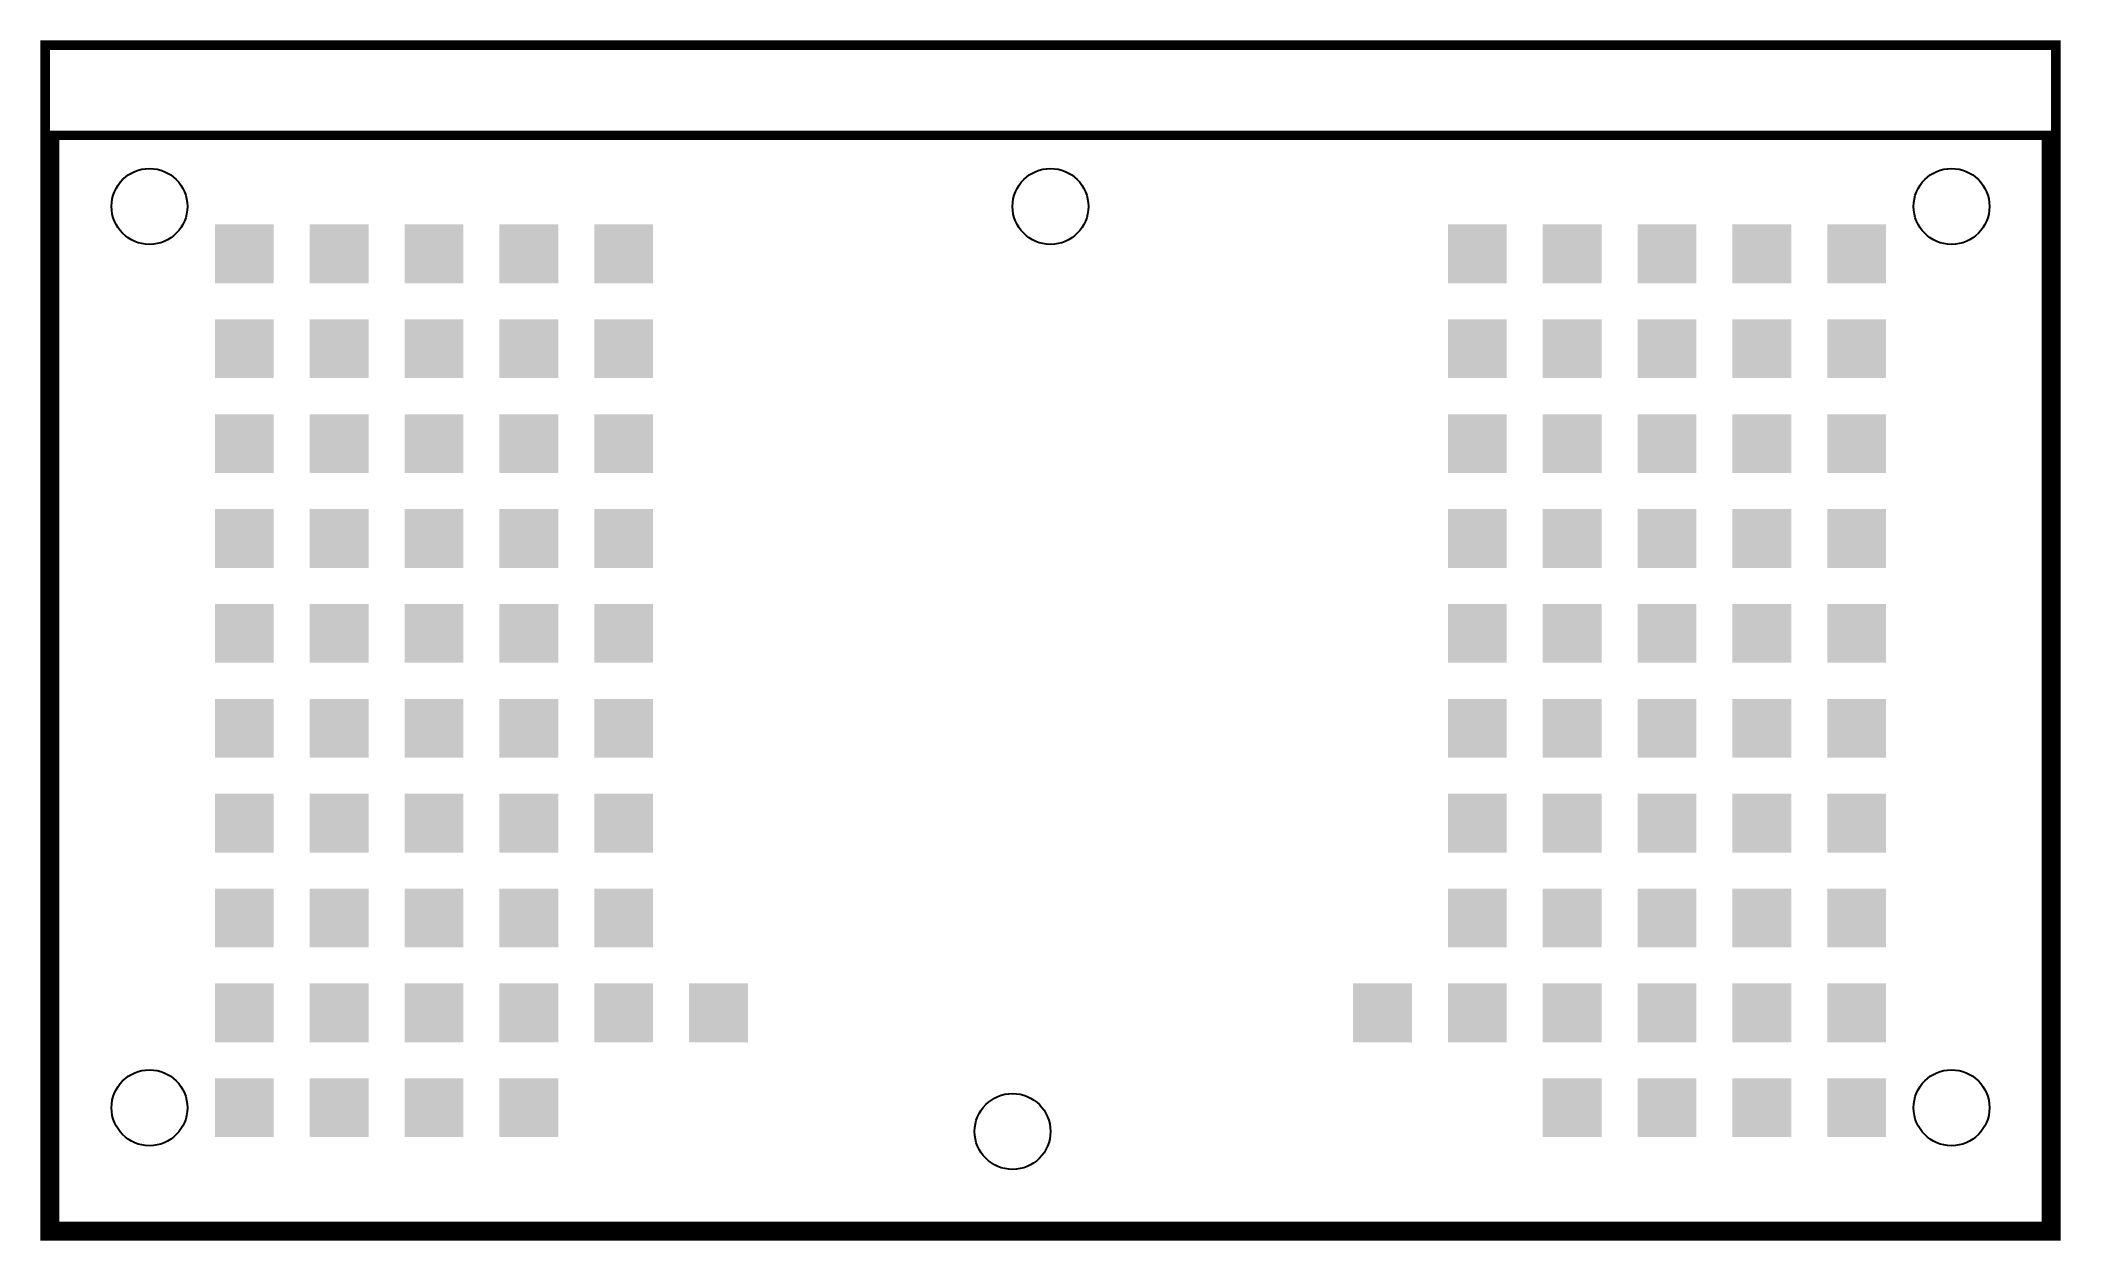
# Model space of a CAD drawing. Header units: millimetres. Extents: x -0.1 to 54, y -0.1 to 32.
import ezdxf

# ---------------------------------------------------------------- set-up
doc = ezdxf.new("R2010")
doc.units = ezdxf.units.MM
for name, color, linetype, true_color in [('BoardOutLine', 7, 'Continuous', 0xff00ff), ('Multi-Layer', 7, 'Continuous', 0xc0c0c0), ('TopLayer', 7, 'Continuous', 0xff0000), ('TopPasteMaskLayer', 7, 'Continuous', 0x808080), ('TopSilkLayer', 7, 'Continuous', 0xffcc00), ('TopSolderMaskLayer', 7, 'Continuous', 0x800080)]:
    doc.layers.add(name, color=color, linetype=linetype, true_color=true_color)

msp = doc.modelspace()

# ---------------------------------------------------------------- hatches: boundary and pattern name
at = {"layer": 'TopLayer'}
for points in [[(4.572, 27.051), (6.096, 27.051), (6.096, 25.527), (4.572, 25.527)], [(7.112, 27.051), (8.636, 27.051), (8.636, 25.527), (7.112, 25.527)], [(9.652, 27.051), (11.176, 27.051), (11.176, 25.527), (9.652, 25.527)], [(12.192, 27.051), (13.716, 27.051), (13.716, 25.527), (12.192, 25.527)], [(14.732, 27.051), (16.256, 27.051), (16.256, 25.527), (14.732, 25.527)], [(37.592, 27.051), (39.116, 27.051), (39.116, 25.527), (37.592, 25.527)], [(40.132, 27.051), (41.656, 27.051), (41.656, 25.527), (40.132, 25.527)], [(42.672, 27.051), (44.196, 27.051), (44.196, 25.527), (42.672, 25.527)], [(45.212, 27.051), (46.736, 27.051), (46.736, 25.527), (45.212, 25.527)], [(47.752, 27.051), (49.276, 27.051), (49.276, 25.527), (47.752, 25.527)], [(4.572, 24.511), (6.096, 24.511), (6.096, 22.987), (4.572, 22.987)], [(7.112, 24.511), (8.636, 24.511), (8.636, 22.987), (7.112, 22.987)], [(9.652, 24.511), (11.176, 24.511), (11.176, 22.987), (9.652, 22.987)], [(12.192, 24.511), (13.716, 24.511), (13.716, 22.987), (12.192, 22.987)], [(14.732, 24.511), (16.256, 24.511), (16.256, 22.987), (14.732, 22.987)], [(37.592, 24.511), (39.116, 24.511), (39.116, 22.987), (37.592, 22.987)], [(40.132, 24.511), (41.656, 24.511), (41.656, 22.987), (40.132, 22.987)], [(42.672, 24.511), (44.196, 24.511), (44.196, 22.987), (42.672, 22.987)], [(45.212, 24.511), (46.736, 24.511), (46.736, 22.987), (45.212, 22.987)], [(47.752, 24.511), (49.276, 24.511), (49.276, 22.987), (47.752, 22.987)], [(4.572, 21.971), (6.096, 21.971), (6.096, 20.447), (4.572, 20.447)], [(7.112, 21.971), (8.636, 21.971), (8.636, 20.447), (7.112, 20.447)], [(9.652, 21.971), (11.176, 21.971), (11.176, 20.447), (9.652, 20.447)], [(12.192, 21.971), (13.716, 21.971), (13.716, 20.447), (12.192, 20.447)], [(14.732, 21.971), (16.256, 21.971), (16.256, 20.447), (14.732, 20.447)], [(37.592, 21.971), (39.116, 21.971), (39.116, 20.447), (37.592, 20.447)], [(40.132, 21.971), (41.656, 21.971), (41.656, 20.447), (40.132, 20.447)], [(42.672, 21.971), (44.196, 21.971), (44.196, 20.447), (42.672, 20.447)], [(45.212, 21.971), (46.736, 21.971), (46.736, 20.447), (45.212, 20.447)], [(47.752, 21.971), (49.276, 21.971), (49.276, 20.447), (47.752, 20.447)], [(4.572, 19.431), (6.096, 19.431), (6.096, 17.907), (4.572, 17.907)], [(7.112, 19.431), (8.636, 19.431), (8.636, 17.907), (7.112, 17.907)], [(9.652, 19.431), (11.176, 19.431), (11.176, 17.907), (9.652, 17.907)], [(12.192, 19.431), (13.716, 19.431), (13.716, 17.907), (12.192, 17.907)], [(14.732, 19.431), (16.256, 19.431), (16.256, 17.907), (14.732, 17.907)], [(37.592, 19.431), (39.116, 19.431), (39.116, 17.907), (37.592, 17.907)], [(40.132, 19.431), (41.656, 19.431), (41.656, 17.907), (40.132, 17.907)], [(42.672, 19.431), (44.196, 19.431), (44.196, 17.907), (42.672, 17.907)], [(45.212, 19.431), (46.736, 19.431), (46.736, 17.907), (45.212, 17.907)], [(47.752, 19.431), (49.276, 19.431), (49.276, 17.907), (47.752, 17.907)], [(4.572, 16.891), (6.096, 16.891), (6.096, 15.367), (4.572, 15.367)], [(7.112, 16.891), (8.636, 16.891), (8.636, 15.367), (7.112, 15.367)], [(9.652, 16.891), (11.176, 16.891), (11.176, 15.367), (9.652, 15.367)], [(12.192, 16.891), (13.716, 16.891), (13.716, 15.367), (12.192, 15.367)], [(14.732, 16.891), (16.256, 16.891), (16.256, 15.367), (14.732, 15.367)], [(37.592, 16.891), (39.116, 16.891), (39.116, 15.367), (37.592, 15.367)], [(40.132, 16.891), (41.656, 16.891), (41.656, 15.367), (40.132, 15.367)], [(42.672, 16.891), (44.196, 16.891), (44.196, 15.367), (42.672, 15.367)], [(45.212, 16.891), (46.736, 16.891), (46.736, 15.367), (45.212, 15.367)], [(47.752, 16.891), (49.276, 16.891), (49.276, 15.367), (47.752, 15.367)], [(4.572, 14.351), (6.096, 14.351), (6.096, 12.827), (4.572, 12.827)], [(7.112, 14.351), (8.636, 14.351), (8.636, 12.827), (7.112, 12.827)], [(9.652, 14.351), (11.176, 14.351), (11.176, 12.827), (9.652, 12.827)], [(12.192, 14.351), (13.716, 14.351), (13.716, 12.827), (12.192, 12.827)], [(14.732, 14.351), (16.256, 14.351), (16.256, 12.827), (14.732, 12.827)], [(37.592, 14.351), (39.116, 14.351), (39.116, 12.827), (37.592, 12.827)], [(40.132, 14.351), (41.656, 14.351), (41.656, 12.827), (40.132, 12.827)], [(42.672, 14.351), (44.196, 14.351), (44.196, 12.827), (42.672, 12.827)], [(45.212, 14.351), (46.736, 14.351), (46.736, 12.827), (45.212, 12.827)], [(47.752, 14.351), (49.276, 14.351), (49.276, 12.827), (47.752, 12.827)], [(4.572, 11.811), (6.096, 11.811), (6.096, 10.287), (4.572, 10.287)], [(7.112, 11.811), (8.636, 11.811), (8.636, 10.287), (7.112, 10.287)], [(9.652, 11.811), (11.176, 11.811), (11.176, 10.287), (9.652, 10.287)], [(12.192, 11.811), (13.716, 11.811), (13.716, 10.287), (12.192, 10.287)], [(14.732, 11.811), (16.256, 11.811), (16.256, 10.287), (14.732, 10.287)], [(37.592, 11.811), (39.116, 11.811), (39.116, 10.287), (37.592, 10.287)], [(40.132, 11.811), (41.656, 11.811), (41.656, 10.287), (40.132, 10.287)], [(42.672, 11.811), (44.196, 11.811), (44.196, 10.287), (42.672, 10.287)], [(45.212, 11.811), (46.736, 11.811), (46.736, 10.287), (45.212, 10.287)], [(47.752, 11.811), (49.276, 11.811), (49.276, 10.287), (47.752, 10.287)], [(4.572, 9.271), (6.096, 9.271), (6.096, 7.747), (4.572, 7.747)], [(7.112, 9.271), (8.636, 9.271), (8.636, 7.747), (7.112, 7.747)], [(9.652, 9.271), (11.176, 9.271), (11.176, 7.747), (9.652, 7.747)], [(12.192, 9.271), (13.716, 9.271), (13.716, 7.747), (12.192, 7.747)], [(14.732, 9.271), (16.256, 9.271), (16.256, 7.747), (14.732, 7.747)], [(37.592, 9.271), (39.116, 9.271), (39.116, 7.747), (37.592, 7.747)], [(40.132, 9.271), (41.656, 9.271), (41.656, 7.747), (40.132, 7.747)], [(42.672, 9.271), (44.196, 9.271), (44.196, 7.747), (42.672, 7.747)], [(45.212, 9.271), (46.736, 9.271), (46.736, 7.747), (45.212, 7.747)], [(47.752, 9.271), (49.276, 9.271), (49.276, 7.747), (47.752, 7.747)], [(4.572, 6.731), (6.096, 6.731), (6.096, 5.207), (4.572, 5.207)], [(7.112, 6.731), (8.636, 6.731), (8.636, 5.207), (7.112, 5.207)], [(9.652, 6.731), (11.176, 6.731), (11.176, 5.207), (9.652, 5.207)], [(12.192, 6.731), (13.716, 6.731), (13.716, 5.207), (12.192, 5.207)], [(14.732, 6.731), (16.256, 6.731), (16.256, 5.207), (14.732, 5.207)], [(17.272, 6.731), (18.796, 6.731), (18.796, 5.207), (17.272, 5.207)], [(35.052, 6.731), (36.576, 6.731), (36.576, 5.207), (35.052, 5.207)], [(37.592, 6.731), (39.116, 6.731), (39.116, 5.207), (37.592, 5.207)], [(40.132, 6.731), (41.656, 6.731), (41.656, 5.207), (40.132, 5.207)], [(42.672, 6.731), (44.196, 6.731), (44.196, 5.207), (42.672, 5.207)], [(45.212, 6.731), (46.736, 6.731), (46.736, 5.207), (45.212, 5.207)], [(47.752, 6.731), (49.276, 6.731), (49.276, 5.207), (47.752, 5.207)], [(4.572, 4.191), (6.096, 4.191), (6.096, 2.667), (4.572, 2.667)], [(7.112, 4.191), (8.636, 4.191), (8.636, 2.667), (7.112, 2.667)], [(9.652, 4.191), (11.176, 4.191), (11.176, 2.667), (9.652, 2.667)], [(12.192, 4.191), (13.716, 4.191), (13.716, 2.667), (12.192, 2.667)], [(40.132, 4.191), (41.656, 4.191), (41.656, 2.667), (40.132, 2.667)], [(42.672, 4.191), (44.196, 4.191), (44.196, 2.667), (42.672, 2.667)], [(45.212, 4.191), (46.736, 4.191), (46.736, 2.667), (45.212, 2.667)], [(47.752, 4.191), (49.276, 4.191), (49.276, 2.667), (47.752, 2.667)]]:
    msp.add_hatch(color=256, dxfattribs=at).paths.add_polyline_path(points)
at = {"layer": 'TopPasteMaskLayer'}
for points in [[(4.572, 27.051), (6.096, 27.051), (6.096, 25.527), (4.572, 25.527)], [(7.112, 27.051), (8.636, 27.051), (8.636, 25.527), (7.112, 25.527)], [(9.652, 27.051), (11.176, 27.051), (11.176, 25.527), (9.652, 25.527)], [(12.192, 27.051), (13.716, 27.051), (13.716, 25.527), (12.192, 25.527)], [(14.732, 27.051), (16.256, 27.051), (16.256, 25.527), (14.732, 25.527)], [(37.592, 27.051), (39.116, 27.051), (39.116, 25.527), (37.592, 25.527)], [(40.132, 27.051), (41.656, 27.051), (41.656, 25.527), (40.132, 25.527)], [(42.672, 27.051), (44.196, 27.051), (44.196, 25.527), (42.672, 25.527)], [(45.212, 27.051), (46.736, 27.051), (46.736, 25.527), (45.212, 25.527)], [(47.752, 27.051), (49.276, 27.051), (49.276, 25.527), (47.752, 25.527)], [(4.572, 24.511), (6.096, 24.511), (6.096, 22.987), (4.572, 22.987)], [(7.112, 24.511), (8.636, 24.511), (8.636, 22.987), (7.112, 22.987)], [(9.652, 24.511), (11.176, 24.511), (11.176, 22.987), (9.652, 22.987)], [(12.192, 24.511), (13.716, 24.511), (13.716, 22.987), (12.192, 22.987)], [(14.732, 24.511), (16.256, 24.511), (16.256, 22.987), (14.732, 22.987)], [(37.592, 24.511), (39.116, 24.511), (39.116, 22.987), (37.592, 22.987)], [(40.132, 24.511), (41.656, 24.511), (41.656, 22.987), (40.132, 22.987)], [(42.672, 24.511), (44.196, 24.511), (44.196, 22.987), (42.672, 22.987)], [(45.212, 24.511), (46.736, 24.511), (46.736, 22.987), (45.212, 22.987)], [(47.752, 24.511), (49.276, 24.511), (49.276, 22.987), (47.752, 22.987)], [(4.572, 21.971), (6.096, 21.971), (6.096, 20.447), (4.572, 20.447)], [(7.112, 21.971), (8.636, 21.971), (8.636, 20.447), (7.112, 20.447)], [(9.652, 21.971), (11.176, 21.971), (11.176, 20.447), (9.652, 20.447)], [(12.192, 21.971), (13.716, 21.971), (13.716, 20.447), (12.192, 20.447)], [(14.732, 21.971), (16.256, 21.971), (16.256, 20.447), (14.732, 20.447)], [(37.592, 21.971), (39.116, 21.971), (39.116, 20.447), (37.592, 20.447)], [(40.132, 21.971), (41.656, 21.971), (41.656, 20.447), (40.132, 20.447)], [(42.672, 21.971), (44.196, 21.971), (44.196, 20.447), (42.672, 20.447)], [(45.212, 21.971), (46.736, 21.971), (46.736, 20.447), (45.212, 20.447)], [(47.752, 21.971), (49.276, 21.971), (49.276, 20.447), (47.752, 20.447)], [(4.572, 19.431), (6.096, 19.431), (6.096, 17.907), (4.572, 17.907)], [(7.112, 19.431), (8.636, 19.431), (8.636, 17.907), (7.112, 17.907)], [(9.652, 19.431), (11.176, 19.431), (11.176, 17.907), (9.652, 17.907)], [(12.192, 19.431), (13.716, 19.431), (13.716, 17.907), (12.192, 17.907)], [(14.732, 19.431), (16.256, 19.431), (16.256, 17.907), (14.732, 17.907)], [(37.592, 19.431), (39.116, 19.431), (39.116, 17.907), (37.592, 17.907)], [(40.132, 19.431), (41.656, 19.431), (41.656, 17.907), (40.132, 17.907)], [(42.672, 19.431), (44.196, 19.431), (44.196, 17.907), (42.672, 17.907)], [(45.212, 19.431), (46.736, 19.431), (46.736, 17.907), (45.212, 17.907)], [(47.752, 19.431), (49.276, 19.431), (49.276, 17.907), (47.752, 17.907)], [(4.572, 16.891), (6.096, 16.891), (6.096, 15.367), (4.572, 15.367)], [(7.112, 16.891), (8.636, 16.891), (8.636, 15.367), (7.112, 15.367)], [(9.652, 16.891), (11.176, 16.891), (11.176, 15.367), (9.652, 15.367)], [(12.192, 16.891), (13.716, 16.891), (13.716, 15.367), (12.192, 15.367)], [(14.732, 16.891), (16.256, 16.891), (16.256, 15.367), (14.732, 15.367)], [(37.592, 16.891), (39.116, 16.891), (39.116, 15.367), (37.592, 15.367)], [(40.132, 16.891), (41.656, 16.891), (41.656, 15.367), (40.132, 15.367)], [(42.672, 16.891), (44.196, 16.891), (44.196, 15.367), (42.672, 15.367)], [(45.212, 16.891), (46.736, 16.891), (46.736, 15.367), (45.212, 15.367)], [(47.752, 16.891), (49.276, 16.891), (49.276, 15.367), (47.752, 15.367)], [(4.572, 14.351), (6.096, 14.351), (6.096, 12.827), (4.572, 12.827)], [(7.112, 14.351), (8.636, 14.351), (8.636, 12.827), (7.112, 12.827)], [(9.652, 14.351), (11.176, 14.351), (11.176, 12.827), (9.652, 12.827)], [(12.192, 14.351), (13.716, 14.351), (13.716, 12.827), (12.192, 12.827)], [(14.732, 14.351), (16.256, 14.351), (16.256, 12.827), (14.732, 12.827)], [(37.592, 14.351), (39.116, 14.351), (39.116, 12.827), (37.592, 12.827)], [(40.132, 14.351), (41.656, 14.351), (41.656, 12.827), (40.132, 12.827)], [(42.672, 14.351), (44.196, 14.351), (44.196, 12.827), (42.672, 12.827)], [(45.212, 14.351), (46.736, 14.351), (46.736, 12.827), (45.212, 12.827)], [(47.752, 14.351), (49.276, 14.351), (49.276, 12.827), (47.752, 12.827)], [(4.572, 11.811), (6.096, 11.811), (6.096, 10.287), (4.572, 10.287)], [(7.112, 11.811), (8.636, 11.811), (8.636, 10.287), (7.112, 10.287)], [(9.652, 11.811), (11.176, 11.811), (11.176, 10.287), (9.652, 10.287)], [(12.192, 11.811), (13.716, 11.811), (13.716, 10.287), (12.192, 10.287)], [(14.732, 11.811), (16.256, 11.811), (16.256, 10.287), (14.732, 10.287)], [(37.592, 11.811), (39.116, 11.811), (39.116, 10.287), (37.592, 10.287)], [(40.132, 11.811), (41.656, 11.811), (41.656, 10.287), (40.132, 10.287)], [(42.672, 11.811), (44.196, 11.811), (44.196, 10.287), (42.672, 10.287)], [(45.212, 11.811), (46.736, 11.811), (46.736, 10.287), (45.212, 10.287)], [(47.752, 11.811), (49.276, 11.811), (49.276, 10.287), (47.752, 10.287)], [(4.572, 9.271), (6.096, 9.271), (6.096, 7.747), (4.572, 7.747)], [(7.112, 9.271), (8.636, 9.271), (8.636, 7.747), (7.112, 7.747)], [(9.652, 9.271), (11.176, 9.271), (11.176, 7.747), (9.652, 7.747)], [(12.192, 9.271), (13.716, 9.271), (13.716, 7.747), (12.192, 7.747)], [(14.732, 9.271), (16.256, 9.271), (16.256, 7.747), (14.732, 7.747)], [(37.592, 9.271), (39.116, 9.271), (39.116, 7.747), (37.592, 7.747)], [(40.132, 9.271), (41.656, 9.271), (41.656, 7.747), (40.132, 7.747)], [(42.672, 9.271), (44.196, 9.271), (44.196, 7.747), (42.672, 7.747)], [(45.212, 9.271), (46.736, 9.271), (46.736, 7.747), (45.212, 7.747)], [(47.752, 9.271), (49.276, 9.271), (49.276, 7.747), (47.752, 7.747)], [(4.572, 6.731), (6.096, 6.731), (6.096, 5.207), (4.572, 5.207)], [(7.112, 6.731), (8.636, 6.731), (8.636, 5.207), (7.112, 5.207)], [(9.652, 6.731), (11.176, 6.731), (11.176, 5.207), (9.652, 5.207)], [(12.192, 6.731), (13.716, 6.731), (13.716, 5.207), (12.192, 5.207)], [(14.732, 6.731), (16.256, 6.731), (16.256, 5.207), (14.732, 5.207)], [(17.272, 6.731), (18.796, 6.731), (18.796, 5.207), (17.272, 5.207)], [(35.052, 6.731), (36.576, 6.731), (36.576, 5.207), (35.052, 5.207)], [(37.592, 6.731), (39.116, 6.731), (39.116, 5.207), (37.592, 5.207)], [(40.132, 6.731), (41.656, 6.731), (41.656, 5.207), (40.132, 5.207)], [(42.672, 6.731), (44.196, 6.731), (44.196, 5.207), (42.672, 5.207)], [(45.212, 6.731), (46.736, 6.731), (46.736, 5.207), (45.212, 5.207)], [(47.752, 6.731), (49.276, 6.731), (49.276, 5.207), (47.752, 5.207)], [(4.572, 4.191), (6.096, 4.191), (6.096, 2.667), (4.572, 2.667)], [(7.112, 4.191), (8.636, 4.191), (8.636, 2.667), (7.112, 2.667)], [(9.652, 4.191), (11.176, 4.191), (11.176, 2.667), (9.652, 2.667)], [(12.192, 4.191), (13.716, 4.191), (13.716, 2.667), (12.192, 2.667)], [(40.132, 4.191), (41.656, 4.191), (41.656, 2.667), (40.132, 2.667)], [(42.672, 4.191), (44.196, 4.191), (44.196, 2.667), (42.672, 2.667)], [(45.212, 4.191), (46.736, 4.191), (46.736, 2.667), (45.212, 2.667)], [(47.752, 4.191), (49.276, 4.191), (49.276, 2.667), (47.752, 2.667)]]:
    msp.add_hatch(color=256, dxfattribs=at).paths.add_polyline_path(points)
at = {"layer": 'TopSolderMaskLayer'}
for points in [[(4.547, 27.077), (6.121, 27.077), (6.121, 25.502), (4.547, 25.502)], [(7.087, 27.077), (8.661, 27.077), (8.661, 25.502), (7.087, 25.502)], [(9.627, 27.077), (11.201, 27.077), (11.201, 25.502), (9.627, 25.502)], [(12.167, 27.077), (13.741, 27.077), (13.741, 25.502), (12.167, 25.502)], [(14.707, 27.077), (16.281, 27.077), (16.281, 25.502), (14.707, 25.502)], [(37.567, 27.077), (39.141, 27.077), (39.141, 25.502), (37.567, 25.502)], [(40.107, 27.077), (41.681, 27.077), (41.681, 25.502), (40.107, 25.502)], [(42.647, 27.077), (44.221, 27.077), (44.221, 25.502), (42.647, 25.502)], [(45.187, 27.077), (46.761, 27.077), (46.761, 25.502), (45.187, 25.502)], [(47.727, 27.077), (49.301, 27.077), (49.301, 25.502), (47.727, 25.502)], [(4.547, 24.537), (6.121, 24.537), (6.121, 22.962), (4.547, 22.962)], [(7.087, 24.537), (8.661, 24.537), (8.661, 22.962), (7.087, 22.962)], [(9.627, 24.537), (11.201, 24.537), (11.201, 22.962), (9.627, 22.962)], [(12.167, 24.537), (13.741, 24.537), (13.741, 22.962), (12.167, 22.962)], [(14.707, 24.537), (16.281, 24.537), (16.281, 22.962), (14.707, 22.962)], [(37.567, 24.537), (39.141, 24.537), (39.141, 22.962), (37.567, 22.962)], [(40.107, 24.537), (41.681, 24.537), (41.681, 22.962), (40.107, 22.962)], [(42.647, 24.537), (44.221, 24.537), (44.221, 22.962), (42.647, 22.962)], [(45.187, 24.537), (46.761, 24.537), (46.761, 22.962), (45.187, 22.962)], [(47.727, 24.537), (49.301, 24.537), (49.301, 22.962), (47.727, 22.962)], [(4.547, 21.996), (6.121, 21.996), (6.121, 20.422), (4.547, 20.422)], [(7.087, 21.996), (8.661, 21.996), (8.661, 20.422), (7.087, 20.422)], [(9.627, 21.996), (11.201, 21.996), (11.201, 20.422), (9.627, 20.422)], [(12.167, 21.996), (13.741, 21.996), (13.741, 20.422), (12.167, 20.422)], [(14.707, 21.996), (16.281, 21.996), (16.281, 20.422), (14.707, 20.422)], [(37.567, 21.996), (39.141, 21.996), (39.141, 20.422), (37.567, 20.422)], [(40.107, 21.996), (41.681, 21.996), (41.681, 20.422), (40.107, 20.422)], [(42.647, 21.996), (44.221, 21.996), (44.221, 20.422), (42.647, 20.422)], [(45.187, 21.996), (46.761, 21.996), (46.761, 20.422), (45.187, 20.422)], [(47.727, 21.996), (49.301, 21.996), (49.301, 20.422), (47.727, 20.422)], [(4.547, 19.456), (6.121, 19.456), (6.121, 17.882), (4.547, 17.882)], [(7.087, 19.456), (8.661, 19.456), (8.661, 17.882), (7.087, 17.882)], [(9.627, 19.456), (11.201, 19.456), (11.201, 17.882), (9.627, 17.882)], [(12.167, 19.456), (13.741, 19.456), (13.741, 17.882), (12.167, 17.882)], [(14.707, 19.456), (16.281, 19.456), (16.281, 17.882), (14.707, 17.882)], [(37.567, 19.456), (39.141, 19.456), (39.141, 17.882), (37.567, 17.882)], [(40.107, 19.456), (41.681, 19.456), (41.681, 17.882), (40.107, 17.882)], [(42.647, 19.456), (44.221, 19.456), (44.221, 17.882), (42.647, 17.882)], [(45.187, 19.456), (46.761, 19.456), (46.761, 17.882), (45.187, 17.882)], [(47.727, 19.456), (49.301, 19.456), (49.301, 17.882), (47.727, 17.882)], [(4.547, 16.916), (6.121, 16.916), (6.121, 15.342), (4.547, 15.342)], [(7.087, 16.916), (8.661, 16.916), (8.661, 15.342), (7.087, 15.342)], [(9.627, 16.916), (11.201, 16.916), (11.201, 15.342), (9.627, 15.342)], [(12.167, 16.916), (13.741, 16.916), (13.741, 15.342), (12.167, 15.342)], [(14.707, 16.916), (16.281, 16.916), (16.281, 15.342), (14.707, 15.342)], [(37.567, 16.916), (39.141, 16.916), (39.141, 15.342), (37.567, 15.342)], [(40.107, 16.916), (41.681, 16.916), (41.681, 15.342), (40.107, 15.342)], [(42.647, 16.916), (44.221, 16.916), (44.221, 15.342), (42.647, 15.342)], [(45.187, 16.916), (46.761, 16.916), (46.761, 15.342), (45.187, 15.342)], [(47.727, 16.916), (49.301, 16.916), (49.301, 15.342), (47.727, 15.342)], [(4.547, 14.376), (6.121, 14.376), (6.121, 12.802), (4.547, 12.802)], [(7.087, 14.376), (8.661, 14.376), (8.661, 12.802), (7.087, 12.802)], [(9.627, 14.376), (11.201, 14.376), (11.201, 12.802), (9.627, 12.802)], [(12.167, 14.376), (13.741, 14.376), (13.741, 12.802), (12.167, 12.802)], [(14.707, 14.376), (16.281, 14.376), (16.281, 12.802), (14.707, 12.802)], [(37.567, 14.376), (39.141, 14.376), (39.141, 12.802), (37.567, 12.802)], [(40.107, 14.376), (41.681, 14.376), (41.681, 12.802), (40.107, 12.802)], [(42.647, 14.376), (44.221, 14.376), (44.221, 12.802), (42.647, 12.802)], [(45.187, 14.376), (46.761, 14.376), (46.761, 12.802), (45.187, 12.802)], [(47.727, 14.376), (49.301, 14.376), (49.301, 12.802), (47.727, 12.802)], [(4.547, 11.836), (6.121, 11.836), (6.121, 10.262), (4.547, 10.262)], [(7.087, 11.836), (8.661, 11.836), (8.661, 10.262), (7.087, 10.262)], [(9.627, 11.836), (11.201, 11.836), (11.201, 10.262), (9.627, 10.262)], [(12.167, 11.836), (13.741, 11.836), (13.741, 10.262), (12.167, 10.262)], [(14.707, 11.836), (16.281, 11.836), (16.281, 10.262), (14.707, 10.262)], [(37.567, 11.836), (39.141, 11.836), (39.141, 10.262), (37.567, 10.262)], [(40.107, 11.836), (41.681, 11.836), (41.681, 10.262), (40.107, 10.262)], [(42.647, 11.836), (44.221, 11.836), (44.221, 10.262), (42.647, 10.262)], [(45.187, 11.836), (46.761, 11.836), (46.761, 10.262), (45.187, 10.262)], [(47.727, 11.836), (49.301, 11.836), (49.301, 10.262), (47.727, 10.262)], [(4.547, 9.296), (6.121, 9.296), (6.121, 7.722), (4.547, 7.722)], [(7.087, 9.296), (8.661, 9.296), (8.661, 7.722), (7.087, 7.722)], [(9.627, 9.296), (11.201, 9.296), (11.201, 7.722), (9.627, 7.722)], [(12.167, 9.296), (13.741, 9.296), (13.741, 7.722), (12.167, 7.722)], [(14.707, 9.296), (16.281, 9.296), (16.281, 7.722), (14.707, 7.722)], [(37.567, 9.296), (39.141, 9.296), (39.141, 7.722), (37.567, 7.722)], [(40.107, 9.296), (41.681, 9.296), (41.681, 7.722), (40.107, 7.722)], [(42.647, 9.296), (44.221, 9.296), (44.221, 7.722), (42.647, 7.722)], [(45.187, 9.296), (46.761, 9.296), (46.761, 7.722), (45.187, 7.722)], [(47.727, 9.296), (49.301, 9.296), (49.301, 7.722), (47.727, 7.722)], [(4.547, 6.756), (6.121, 6.756), (6.121, 5.182), (4.547, 5.182)], [(7.087, 6.756), (8.661, 6.756), (8.661, 5.182), (7.087, 5.182)], [(9.627, 6.756), (11.201, 6.756), (11.201, 5.182), (9.627, 5.182)], [(12.167, 6.756), (13.741, 6.756), (13.741, 5.182), (12.167, 5.182)], [(14.707, 6.756), (16.281, 6.756), (16.281, 5.182), (14.707, 5.182)], [(17.247, 6.756), (18.821, 6.756), (18.821, 5.182), (17.247, 5.182)], [(35.027, 6.756), (36.601, 6.756), (36.601, 5.182), (35.027, 5.182)], [(37.567, 6.756), (39.141, 6.756), (39.141, 5.182), (37.567, 5.182)], [(40.107, 6.756), (41.681, 6.756), (41.681, 5.182), (40.107, 5.182)], [(42.647, 6.756), (44.221, 6.756), (44.221, 5.182), (42.647, 5.182)], [(45.187, 6.756), (46.761, 6.756), (46.761, 5.182), (45.187, 5.182)], [(47.727, 6.756), (49.301, 6.756), (49.301, 5.182), (47.727, 5.182)], [(4.547, 4.216), (6.121, 4.216), (6.121, 2.642), (4.547, 2.642)], [(7.087, 4.216), (8.661, 4.216), (8.661, 2.642), (7.087, 2.642)], [(9.627, 4.216), (11.201, 4.216), (11.201, 2.642), (9.627, 2.642)], [(12.167, 4.216), (13.741, 4.216), (13.741, 2.642), (12.167, 2.642)], [(40.107, 4.216), (41.681, 4.216), (41.681, 2.642), (40.107, 2.642)], [(42.647, 4.216), (44.221, 4.216), (44.221, 2.642), (42.647, 2.642)], [(45.187, 4.216), (46.761, 4.216), (46.761, 2.642), (45.187, 2.642)], [(47.727, 4.216), (49.301, 4.216), (49.301, 2.642), (47.727, 2.642)]]:
    msp.add_hatch(color=256, dxfattribs=at).paths.add_polyline_path(points)

# ---------------------------------------------------------------- linework, layer by layer
at = {"layer": 'BoardOutLine', "const_width": 0.254}
msp.add_lwpolyline([(0, 29.718), (0, 31.877), (53.848, 31.877), (53.848, 0), (0, 0), (0, 29.718)], close=True, dxfattribs=at)
at = {"layer": 'Multi-Layer'}
for centre in [(2.794, 27.559), (26.924, 27.559), (51.054, 27.559), (2.794, 3.429), (51.054, 3.429), (25.908, 2.794)]:
    msp.add_circle(centre, 1.016, dxfattribs=at)
at = {"layer": 'TopSilkLayer', "const_width": 0.254}
msp.add_lwpolyline([(0.254, 29.464), (53.594, 29.464), (53.594, 0.254), (0.254, 0.254), (0.254, 29.464)], close=True, dxfattribs=at)

doc.saveas('drawing.dxf')
